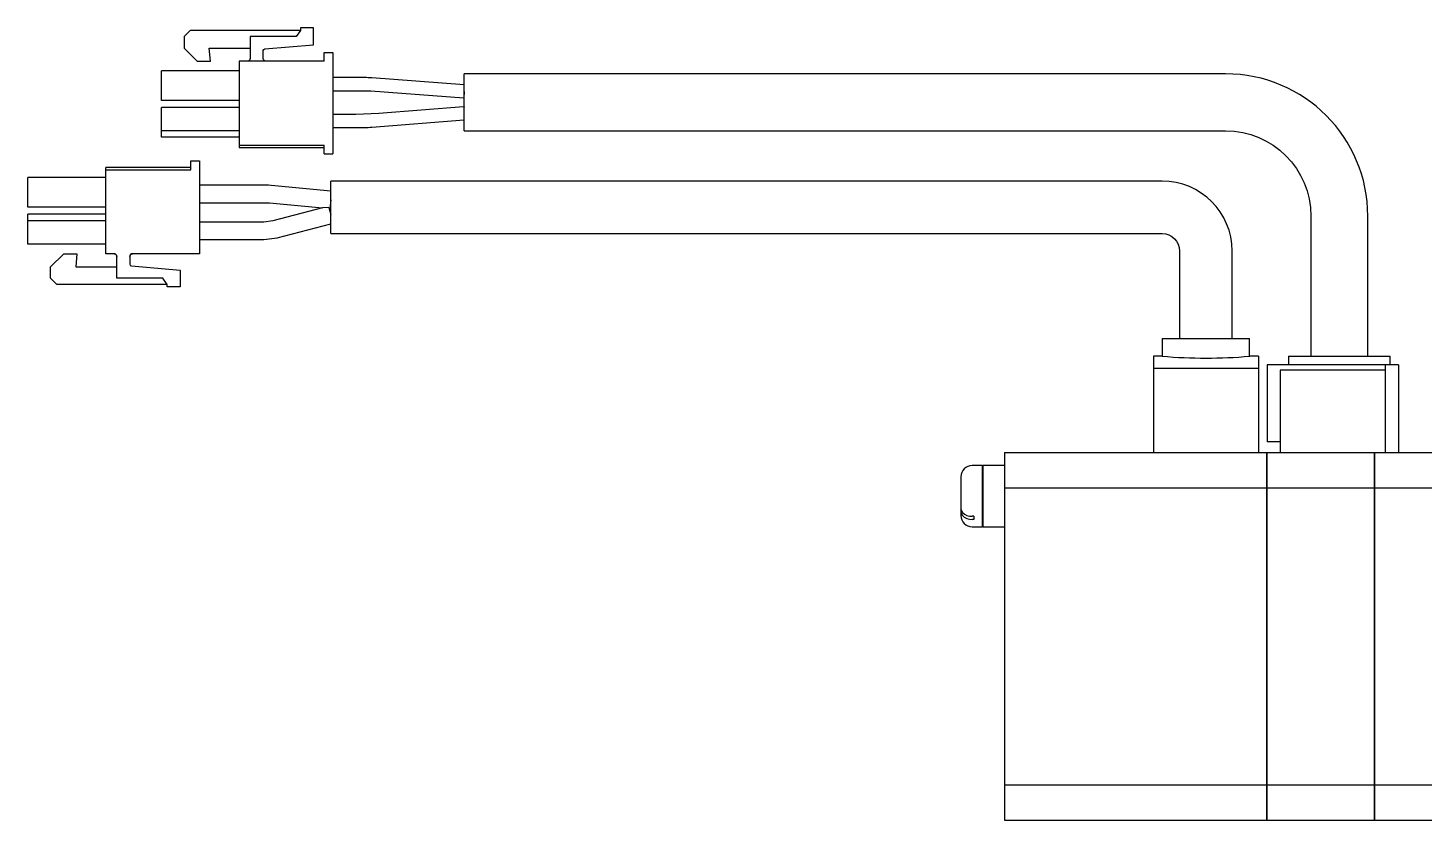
# Model space of a CAD drawing. Extents: x 0 to 1550, y -8 to 1198.
# Drawn here: x 432.9 to 592.5, y 479.5 to 570 of the extents above; entities that cross this region are included whole.
import ezdxf

# ---------------------------------------------------------------- set-up
doc = ezdxf.new("R2010")
doc.units = 0
doc.header["$LTSCALE"] = 0.5
doc.layers.add('MSM_CONTINUOUS', color=7, linetype='CONTINUOUS')

msp = doc.modelspace()

# ---------------------------------------------------------------- linework, layer by layer
at = {"layer": 'MSM_CONTINUOUS'}
for p, q in [((451.49, 569.75), (450.79, 569.05)), ((464.09, 569.75), (451.49, 569.75)), ((464.09, 569.75), (463.59, 569.05)), ((464.09, 570.05), (464.09, 569.75)), ((465.59, 570.05), (464.09, 570.05)), ((465.59, 568.13), (465.59, 570.05)), ((450.79, 569.05), (450.79, 567.75)), ((463.59, 569.05), (458.34, 569.05)), ((458.34, 569.05), (458.34, 566.55)), ((460.03, 567.64), (465.59, 568.13)), ((450.79, 567.75), (452.29, 566.25)), ((453.79, 566.25), (453.66, 567.75)), ((453.66, 567.75), (458.34, 567.75)), ((459.84, 566.55), (459.84, 567.45)), ((466.79, 566.25), (466.79, 567.25)), ((466.79, 567.25), (467.79, 567.25)), ((467.79, 567.25), (467.79, 555.65)), ((457.09, 565.15), (448.19, 565.15)), ((448.19, 561.75), (448.19, 565.15)), ((452.29, 566.25), (453.79, 566.25)), ((466.79, 566.25), (457.09, 566.25)), ((457.09, 566.25), (457.09, 556.4)), ((482.79, 558.3), (482.79, 564.8)), ((569.79, 564.8), (482.79, 564.8)), ((471.42, 564.37), (467.79, 564.37)), ((482.79, 563.55), (472.22, 564.34)), ((457.09, 561.75), (448.19, 561.75)), ((467.79, 562.87), (471.42, 562.87)), ((472.11, 562.84), (482.74, 562.05)), ((482.79, 562.8), (482.74, 562.05)), ((448.19, 557.55), (448.19, 560.95)), ((457.09, 560.95), (448.19, 560.95)), ((470.42, 560.17), (467.79, 560.17)), ((473.05, 560.27), (470.42, 560.17)), ((482.73, 561.04), (473.05, 560.27)), ((467.79, 558.67), (471.4, 558.67)), ((472.25, 558.7), (482.79, 559.54)), ((457.09, 558.3), (448.19, 558.3)), ((457.09, 557.55), (448.19, 557.55)), ((482.79, 558.3), (569.79, 558.3)), ((457.09, 556.65), (466.79, 556.65)), ((457.09, 556.4), (466.79, 556.4)), ((466.79, 555.65), (466.79, 556.65)), ((466.79, 555.65), (467.79, 555.65)), ((441.84, 544.25), (441.84, 554.1)), ((451.54, 554.1), (441.84, 554.1)), ((441.84, 553.85), (451.54, 553.85)), ((451.54, 553.85), (451.54, 554.85)), ((451.54, 554.85), (452.54, 554.85)), ((452.54, 554.85), (452.54, 544.25)), ((432.94, 549.55), (432.94, 552.95)), ((441.84, 552.95), (432.94, 552.95)), ((460.45, 552.07), (452.54, 552.07)), ((460.73, 552.06), (460.45, 552.07)), ((467.54, 551.4), (460.73, 552.06)), ((467.54, 546.55), (467.54, 552.55)), ((562.54, 552.55), (467.54, 552.55)), ((467.54, 550.4), (467.45, 549.4)), ((441.84, 549.55), (432.94, 549.55)), ((441.84, 549.55), (432.94, 549.55)), ((452.54, 550.07), (460.45, 550.07)), ((460.45, 550.07), (460.54, 550.07)), ((460.54, 550.07), (466.6, 549.48)), ((466.6, 549.48), (460.91, 548)), ((467.32, 549.54), (466.6, 549.48)), ((467.32, 549.54), (467.54, 548.7)), ((467.36, 549.41), (467.45, 549.4)), ((432.94, 545.35), (432.94, 548.75)), ((441.84, 548.75), (432.94, 548.75)), ((441.84, 548), (432.94, 548)), ((459.9, 547.87), (452.54, 547.87)), ((460.91, 548), (459.9, 547.87)), ((461.42, 546.06), (467.54, 547.66)), ((579.54, 548.55), (579.54, 532.55)), ((586.04, 532.55), (586.04, 548.55)), ((452.54, 545.87), (459.9, 545.87)), ((459.9, 545.87), (461.42, 546.06)), ((467.54, 546.55), (562.54, 546.55)), ((441.84, 545.35), (432.94, 545.35)), ((441.84, 545.35), (432.94, 545.35)), ((435.54, 542.75), (437.04, 544.25)), ((437.04, 544.25), (438.54, 544.25)), ((438.54, 544.25), (438.41, 542.75)), ((438.54, 544.25), (438.41, 542.75)), ((442.79, 544.25), (441.84, 544.25)), ((442.79, 544.25), (441.84, 544.25)), ((442.79, 544.25), (442.8, 544.25)), ((452.54, 544.25), (444.89, 544.25)), ((444.89, 544.25), (444.89, 544.25)), ((452.54, 544.25), (444.89, 544.25)), ((564.54, 544.55), (564.54, 534.55)), ((570.54, 534.55), (570.54, 544.55)), ((435.54, 541.45), (435.54, 542.75)), ((438.41, 542.75), (443.09, 542.75)), ((443.09, 541.45), (443.09, 543.95)), ((444.59, 543.95), (444.59, 543.05)), ((444.78, 542.85), (450.34, 542.36)), ((436.24, 540.75), (435.54, 541.45)), ((436.24, 540.75), (435.54, 541.45)), ((448.34, 541.45), (443.09, 541.45)), ((448.34, 541.45), (443.09, 541.45)), ((448.84, 540.75), (448.34, 541.45)), ((448.84, 540.75), (448.34, 541.45)), ((450.34, 542.36), (450.34, 540.45)), ((448.84, 540.75), (436.24, 540.75)), ((448.84, 540.75), (436.24, 540.75)), ((448.84, 540.45), (448.84, 540.75)), ((450.34, 540.45), (448.84, 540.45)), ((450.34, 540.45), (448.84, 540.45)), ((562.54, 534.55), (572.54, 534.55)), ((562.54, 534.55), (562.54, 532.54)), ((572.54, 532.54), (572.54, 534.55)), ((561.54, 532.54), (561.54, 521.55)), ((562.54, 532.54), (561.54, 532.54)), ((573.54, 532.54), (572.54, 532.54)), ((573.54, 532.54), (573.54, 521.55)), ((574.54, 531.55), (574.54, 522.75)), ((589.54, 531.55), (574.54, 531.55)), ((576.97, 532.55), (588.61, 532.55)), ((576.97, 532.55), (576.97, 531.55)), ((588.04, 531.55), (588.04, 521.55)), ((588.61, 531.55), (588.61, 532.55)), ((589.54, 531.55), (589.54, 521.55)), ((573.54, 531.12), (561.54, 531.12)), ((576.04, 530.95), (576.04, 521.55)), ((588.04, 530.95), (576.04, 530.95)), ((576.04, 522.75), (574.54, 522.75)), ((544.54, 521.55), (574.49, 521.55)), ((544.54, 521.55), (544.54, 479.55)), ((574.49, 479.55), (574.49, 521.55)), ((574.49, 521.5), (574.54, 521.5)), ((574.54, 521.55), (610.79, 521.55)), ((574.54, 479.55), (574.54, 521.55)), ((586.79, 479.55), (586.79, 521.55)), ((586.79, 521.5), (586.84, 521.5)), ((586.84, 479.55), (586.84, 521.55)), ((539.54, 518.75), (539.54, 514.35)), ((541.99, 520.05), (540.84, 520.05)), ((541.99, 520.05), (541.99, 513.05)), ((542.04, 520), (541.99, 520)), ((542.04, 520.05), (542.04, 513.05)), ((544.54, 520.05), (542.04, 520.05)), ((544.54, 517.52), (574.49, 517.52)), ((574.49, 517.26), (574.54, 517.26)), ((574.54, 517.52), (586.79, 517.52)), ((586.79, 517.26), (586.84, 517.26)), ((586.84, 517.52), (610.79, 517.52)), ((541.04, 514.25), (540.84, 514.25)), ((541.04, 513.9), (540.84, 513.9)), ((541.04, 514.25), (541.04, 513.9)), ((540.84, 513.05), (541.99, 513.05)), ((541.99, 513.1), (542.04, 513.1)), ((542.04, 513.05), (544.54, 513.05)), ((544.54, 483.58), (574.49, 483.58)), ((574.49, 483.83), (574.54, 483.83)), ((574.54, 483.58), (586.79, 483.58)), ((586.79, 483.83), (586.84, 483.83)), ((586.84, 483.58), (610.79, 483.58)), ((544.54, 479.55), (574.49, 479.55)), ((574.49, 479.6), (574.54, 479.6)), ((574.54, 479.55), (586.79, 479.55)), ((586.79, 479.6), (586.84, 479.6)), ((586.84, 479.55), (610.79, 479.55))]:
    msp.add_line(p, q, dxfattribs=at)
for points in [[(482.74, 562.05, 0), (482.74, 562.05, 0), (482.74, 562.05, 0), (482.74, 562.05, 0), (482.74, 562.05, 0), (482.74, 562.05, 0), (482.74, 562.05, 0), (482.74, 562.05, 0), (482.74, 562.05, 0), (482.74, 562.05, 0), (482.74, 562.05, 0), (482.74, 562.05, 0), (482.74, 562.05, 0), (482.74, 562.05, 0), (482.74, 562.05, 0), (482.74, 562.05, 0), (482.74, 562.05, 0), (482.74, 562.05, 0), (482.74, 562.05, 0), (482.75, 562.05, 0), (482.75, 562.05, 0), (482.75, 562.05, 0), (482.75, 562.05, 0), (482.75, 562.05, 0), (482.75, 562.05, 0), (482.75, 562.05, 0), (482.75, 562.05, 0), (482.75, 562.05, 0), (482.75, 562.05, 0), (482.75, 562.05, 0), (482.75, 562.05, 0), (482.75, 562.05, 0), (482.75, 562.05, 0), (482.75, 562.05, 0), (482.75, 562.05, 0), (482.75, 562.05, 0), (482.75, 562.05, 0), (482.75, 562.05, 0), (482.75, 562.05, 0), (482.75, 562.05, 0), (482.75, 562.05, 0), (482.75, 562.05, 0), (482.75, 562.05, 0), (482.75, 562.05, 0), (482.76, 562.05, 0), (482.76, 562.05, 0), (482.76, 562.05, 0), (482.76, 562.05, 0), (482.76, 562.05, 0), (482.76, 562.05, 0), (482.76, 562.05, 0), (482.76, 562.05, 0), (482.76, 562.05, 0), (482.76, 562.05, 0), (482.76, 562.05, 0), (482.76, 562.05, 0), (482.76, 562.05, 0), (482.76, 562.05, 0), (482.76, 562.05, 0), (482.76, 562.05, 0), (482.76, 562.05, 0), (482.76, 562.05, 0), (482.76, 562.05, 0), (482.76, 562.05, 0), (482.76, 562.05, 0), (482.76, 562.05, 0), (482.76, 562.05, 0), (482.77, 562.05, 0), (482.77, 562.05, 0), (482.77, 562.05, 0), (482.77, 562.05, 0), (482.77, 562.05, 0), (482.77, 562.05, 0), (482.77, 562.05, 0), (482.77, 562.05, 0), (482.77, 562.06, 0), (482.77, 562.06, 0), (482.77, 562.06, 0), (482.77, 562.06, 0), (482.77, 562.06, 0), (482.77, 562.06, 0), (482.77, 562.06, 0), (482.77, 562.06, 0), (482.77, 562.06, 0), (482.77, 562.06, 0), (482.77, 562.06, 0), (482.77, 562.06, 0), (482.77, 562.06, 0), (482.77, 562.06, 0), (482.78, 562.06, 0), (482.78, 562.06, 0), (482.78, 562.06, 0), (482.78, 562.06, 0), (482.78, 562.06, 0), (482.78, 562.06, 0), (482.78, 562.06, 0), (482.78, 562.06, 0), (482.78, 562.06, 0), (482.78, 562.06, 0), (482.78, 562.06, 0), (482.78, 562.06, 0), (482.78, 562.06, 0), (482.78, 562.06, 0), (482.78, 562.06, 0), (482.78, 562.06, 0), (482.78, 562.06, 0), (482.78, 562.07, 0), (482.78, 562.07, 0), (482.78, 562.07, 0), (482.78, 562.07, 0), (482.79, 562.07, 0), (482.79, 562.07, 0), (482.79, 562.07, 0), (482.79, 562.07, 0), (482.79, 562.07, 0), (482.79, 562.07, 0), (482.79, 562.07, 0), (482.79, 562.07, 0), (482.79, 562.07, 0), (482.79, 562.07, 0), (482.79, 562.07, 0), (482.79, 562.07, 0), (482.79, 562.07, 0), (482.79, 562.07, 0), (482.79, 562.07, 0), (482.79, 562.07, 0), (482.79, 562.07, 0), (482.79, 562.07, 0), (482.79, 562.07, 0)], [(482.73, 561.04, 0), (482.73, 561.04, 0), (482.73, 561.04, 0), (482.74, 561.04, 0), (482.74, 561.04, 0), (482.74, 561.04, 0), (482.74, 561.04, 0), (482.74, 561.04, 0), (482.74, 561.04, 0), (482.74, 561.04, 0), (482.74, 561.04, 0), (482.74, 561.04, 0), (482.74, 561.04, 0), (482.74, 561.04, 0), (482.74, 561.04, 0), (482.74, 561.04, 0), (482.74, 561.04, 0), (482.74, 561.04, 0), (482.74, 561.04, 0), (482.74, 561.04, 0), (482.74, 561.04, 0), (482.74, 561.04, 0), (482.74, 561.04, 0), (482.74, 561.04, 0), (482.74, 561.04, 0), (482.75, 561.04, 0), (482.75, 561.04, 0), (482.75, 561.04, 0), (482.75, 561.04, 0), (482.75, 561.04, 0), (482.75, 561.04, 0), (482.75, 561.04, 0), (482.75, 561.04, 0), (482.75, 561.04, 0), (482.75, 561.04, 0), (482.75, 561.04, 0), (482.75, 561.04, 0), (482.75, 561.04, 0), (482.75, 561.04, 0), (482.75, 561.04, 0), (482.75, 561.04, 0), (482.75, 561.04, 0), (482.75, 561.04, 0), (482.75, 561.04, 0), (482.75, 561.04, 0), (482.75, 561.04, 0), (482.75, 561.04, 0), (482.75, 561.04, 0), (482.75, 561.04, 0), (482.76, 561.04, 0), (482.76, 561.04, 0), (482.76, 561.04, 0), (482.76, 561.04, 0), (482.76, 561.04, 0), (482.76, 561.04, 0), (482.76, 561.04, 0), (482.76, 561.04, 0), (482.76, 561.04, 0), (482.76, 561.04, 0), (482.76, 561.04, 0), (482.76, 561.04, 0), (482.76, 561.04, 0), (482.76, 561.04, 0), (482.76, 561.04, 0), (482.76, 561.04, 0), (482.76, 561.04, 0), (482.76, 561.04, 0), (482.76, 561.04, 0), (482.76, 561.04, 0), (482.76, 561.04, 0), (482.77, 561.04, 0), (482.77, 561.04, 0), (482.77, 561.03, 0), (482.77, 561.03, 0), (482.77, 561.03, 0), (482.77, 561.03, 0), (482.77, 561.03, 0), (482.77, 561.03, 0), (482.77, 561.03, 0), (482.77, 561.03, 0), (482.77, 561.03, 0), (482.77, 561.03, 0), (482.77, 561.03, 0), (482.77, 561.03, 0), (482.77, 561.03, 0), (482.77, 561.03, 0), (482.77, 561.03, 0), (482.77, 561.03, 0), (482.77, 561.03, 0), (482.77, 561.03, 0), (482.77, 561.03, 0), (482.77, 561.03, 0), (482.78, 561.03, 0), (482.78, 561.03, 0), (482.78, 561.03, 0), (482.78, 561.03, 0), (482.78, 561.03, 0), (482.78, 561.03, 0), (482.78, 561.03, 0), (482.78, 561.03, 0), (482.78, 561.03, 0), (482.78, 561.03, 0), (482.78, 561.03, 0), (482.78, 561.02, 0), (482.78, 561.02, 0), (482.78, 561.02, 0), (482.78, 561.02, 0), (482.78, 561.02, 0), (482.78, 561.02, 0), (482.78, 561.02, 0), (482.78, 561.02, 0), (482.79, 561.02, 0), (482.79, 561.02, 0), (482.79, 561.02, 0), (482.79, 561.02, 0), (482.79, 561.02, 0), (482.79, 561.02, 0), (482.79, 561.02, 0), (482.79, 561.02, 0), (482.79, 561.02, 0), (482.79, 561.02, 0), (482.79, 561.02, 0), (482.79, 561.02, 0), (482.79, 561.02, 0), (482.79, 561.02, 0), (482.79, 561.02, 0), (482.79, 561.02, 0), (482.79, 561.01, 0), (482.79, 561.01, 0)]]:
    msp.add_polyline3d(points, dxfattribs=at)
at = {"layer": 'MSM_CONTINUOUS', "extrusion": (0, 0, -1)}
for centre, radius, start, end in [((-458.04, 566.55), 0.3, 180, 270), ((-460.04, 567.45), 0.2, 0, 85), ((-460.14, 566.55), 0.3, 270, 0), ((-471.42, 553.62), 9.25, 90, 94.2892), ((-569.79, 548.55), 9.75, 90, 180), ((-562.54, 544.55), 2, 90, 180), ((-442.79, 543.95), 0.3, 90, 180), ((-442.79, 543.95), 0.3, 90, 180), ((-444.89, 543.95), 0.3, 0, 90), ((-444.89, 543.95), 0.3, 0, 90)]:
    msp.add_arc(centre, radius, start, end, dxfattribs=at)
at = {"layer": 'MSM_CONTINUOUS'}
for centre, radius, start, end in [((569.79, 548.55), 16.25, 0, 90), ((471.42, 553.62), 10.75, 85.7108, 90), ((471.4, 569.42), 10.75, 270, 274.548), ((562.54, 544.55), 8, 0, 90), ((442.79, 543.95), 0.3, 0, 90), ((442.79, 543.95), 0.3, 0, 90), ((444.89, 543.95), 0.3, 90, 180), ((444.79, 543.05), 0.2, 180, 265), ((567.55, 592.56), 60.23, 265.2289, 269.9909), ((567.53, 592.59), 60.26, 270.0102, 274.77), ((540.84, 518.75), 1.3, 90, 180), ((540.29, 514.85), 0.751, 181.7681, 218.8955), ((540.84, 514.35), 1.3, 180, 270), ((540.3, 515.2), 0.754, 185.8166, 221.8939), ((540.76, 515.3), 1.41, 221.3743, 272.8178), ((540.75, 515.64), 1.39, 222.8199, 273.04)]:
    msp.add_arc(centre, radius, start, end, dxfattribs=at)

doc.saveas('drawing.dxf')
